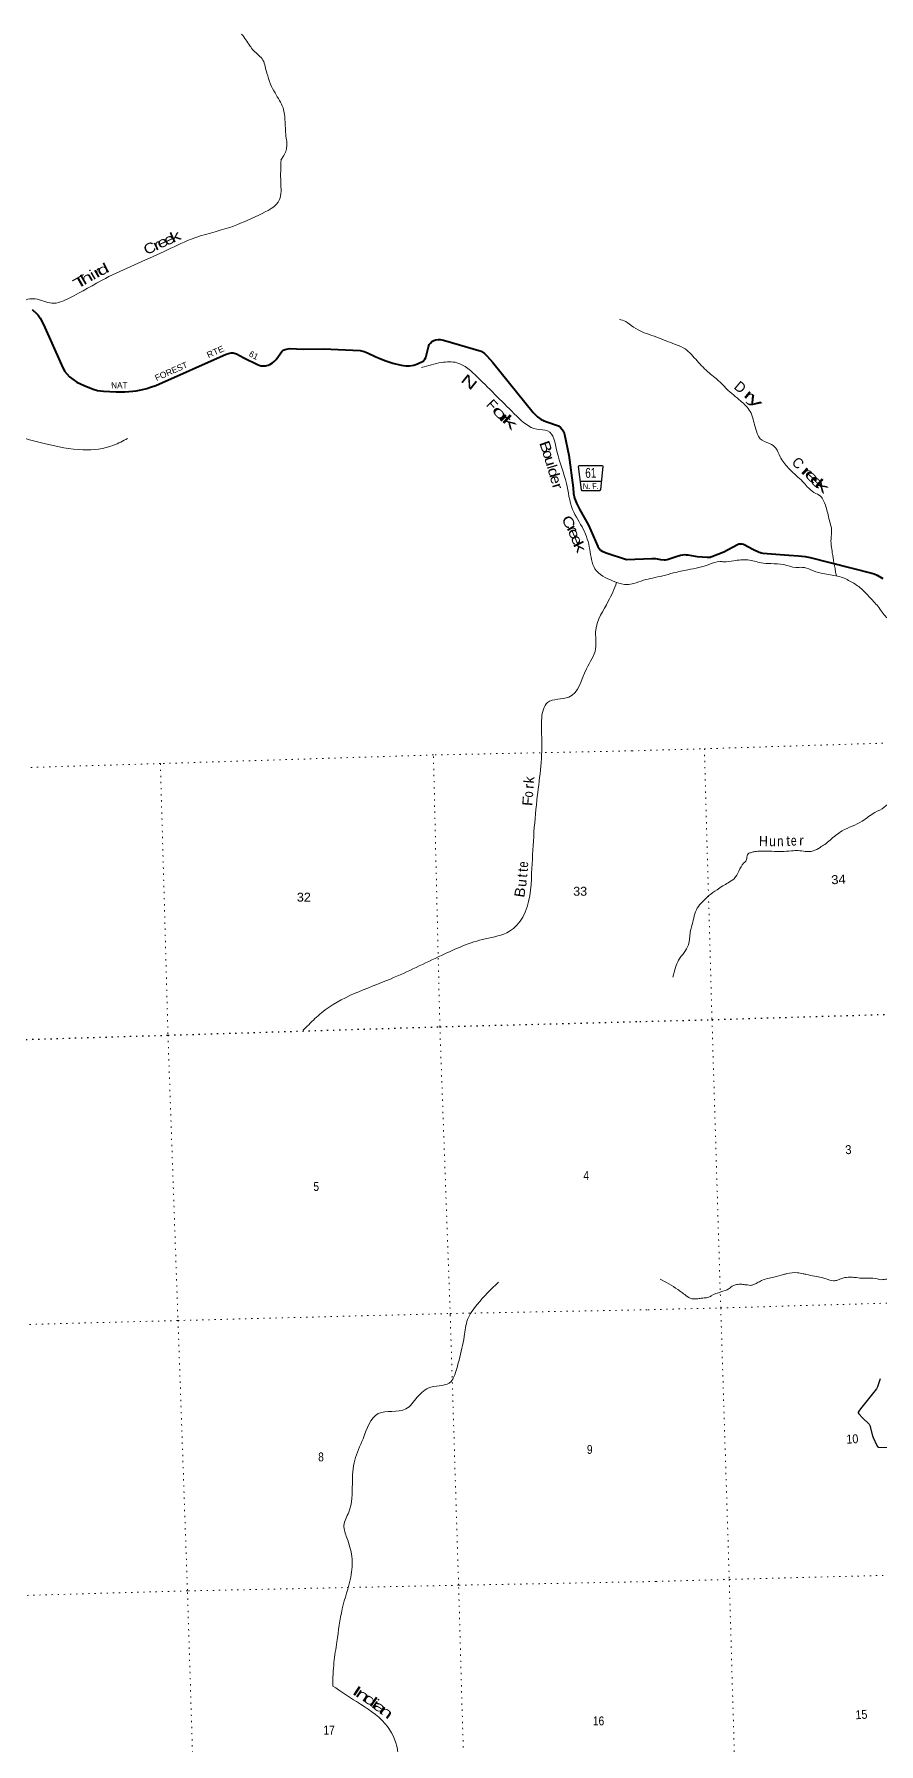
# Model space of a CAD drawing. Header units: feet. Extents: x 485078 to 733631, y 372822 to 564222.
# Drawn here: x 626577 to 643151, y 483479 to 517028 of the extents above; entities that cross this region are included whole.
import ezdxf
from ezdxf.enums import TextEntityAlignment as Align

# ---------------------------------------------------------------- set-up
doc = ezdxf.new("R2010")
doc.units = ezdxf.units.FT
doc.header["$LTSCALE"] = 80
doc.linetypes.add('DOTTED', pattern=[1.5, 0.3, -1.2])
for name, color, linetype, lineweight in [('26', 7, 'Continuous', 40), ('27', 7, 'Continuous', 25), ('29', 7, 'Continuous', 25), ('39', 7, 'Continuous', 13), ('41', 7, 'Continuous', 13), ('6', 7, 'DOTTED', 25), ('7', 7, 'DOTTED', 13)]:
    doc.layers.add(name, color=color, linetype=linetype, lineweight=lineweight)

msp = doc.modelspace()

# ---------------------------------------------------------------- linework, layer by layer
at = {"layer": '26'}
for points in [[(626539.23, 511627.33), (626628.58, 511539.34), (626654.1, 511513.8), (626692.39, 511457.04), (626761.23, 511329.63), (627113.46, 510537.61), (627170.33, 510418.24), (627269.68, 510305.74), (627414.26, 510202.53), (627555.48, 510134.3), (627737.61, 510060.62), (627822.35, 510037.78), (627938.62, 510020.3), (628185.76, 510009.53), (628355.12, 510010.36), (628514.78, 510020.88), (628575.25, 510029.43), (628679.53, 510048.22), (628790.07, 510077.43), (628860.82, 510100.35), (628965.66, 510137.53), (630346.16, 510748.27), (630388.22, 510764.5), (630444.94, 510773.02), (630484.65, 510773.02), (630543.88, 510758.15), (630693.69, 510677.69), (630958.14, 510546.03), (631023.57, 510523.25), (631057.61, 510520.41), (631114.33, 510520.41), (631168.61, 510534.05), (631202.26, 510545.96), (631256.15, 510580.02), (631287.35, 510602.72), (631326.96, 510647.87), (631437.71, 510800.71), (631466.05, 510826.95), (631502.92, 510843.97), (631587.59, 510857.69), (631864.63, 510849.7), (632256.38, 510857.22), (632972.17, 510818.42), (633054.03, 510801.95), (633119.67, 510775.85), (633283.34, 510697.56), (633343.74, 510668), (633460.03, 510622.58), (633613.2, 510571.5), (633777.01, 510534.27), (633868.48, 510523.24), (633945.06, 510520.41), (634030.15, 510534.6), (634099.54, 510559.96), (634208.84, 510614.07), (634242.88, 510648.13), (634261.63, 510684), (634312.09, 510895.69), (634330.81, 510937.63), (634350.66, 510966.01), (634379.03, 510997.23), (634417.71, 511016.04), (634455.61, 511031.29), (634503.83, 511036.97), (634546.37, 511036.97), (634609.43, 511023.72), (634920.01, 510932.18)], [(634920.01, 510932.18), (635302.27, 510821.26), (635351.2, 510805.1), (635412.89, 510761.66), (635465.09, 510709.42), (635577.72, 510587.44), (636367.34, 509606.49), (636451.06, 509521.78), (636526.18, 509467.41), (636617.44, 509427.65), (636864.45, 509339.95), (636903.42, 509308.47), (636943.13, 509265.9), (636971.49, 509223.32), (636984.54, 509169.67), (637066.87, 508767.87), (637151.6, 508124.92), (637162.94, 508014.23), (637182.12, 507926.41), (637216.83, 507826.9), (637236.69, 507784.33), (637284.91, 507693.5), (637454.03, 507396.8), (637635.2, 506978.26), (637663.39, 506934.07), (637691.93, 506904.47), (637720.29, 506884.6), (637801.15, 506851.22), (638198.2, 506719.17)], [(638198.2, 506719.17), (638693.96, 506740.35), (638770.19, 506737.72), (638869.15, 506719.48), (638936.67, 506713.03), (638963, 506715.31), (638996.37, 506721.57), (639176.81, 506779.8), (639257.06, 506802.96), (639303.47, 506812.36), (639343.25, 506815.76), (639372.29, 506814.44), (639403.05, 506811.31), (639547.48, 506782.1), (639588.96, 506777.58), (639785.24, 506764.36), (639826.95, 506764.36), (639843.88, 506766), (639857.19, 506769.57), (639877, 506776.88), (640107.07, 506867.92), (640374.88, 507012.45), (640401.54, 507024.19), (640431.78, 507028.36), (640460.98, 507028.36), (640497.83, 507020.66), (640511.03, 507015.84), (640676.92, 506921.59), (640806.14, 506862.45), (640827, 506855.14), (640842.94, 506850.39), (640874.97, 506845.75), (641387.49, 506807.43)], [(641387.49, 506807.43), (641578.17, 506792.39), (641703.98, 506777.93), (641803.56, 506757.57), (643015.7, 506454.91), (643061.7, 506439.84), (643115.92, 506414.8), (643231.45, 506346.98)]]:
    msp.add_lwpolyline(points, dxfattribs=at)
at = {"layer": '27'}
msp.add_line((637300.22, 508255.47), (637705.29, 508255.47), dxfattribs=at)
msp.add_lwpolyline([(637346.07, 508064.92), (637327.09, 508067.03), (637315.85, 508086.72), (637260.32, 508547.38), (637265.94, 508558.63), (637280, 508567.07), (637721.4, 508565.66), (637728.43, 508561.44), (637735.46, 508545.97), (637688.36, 508092.35), (637679.22, 508073.36), (637668.69, 508064.21)], close=True, dxfattribs=at)
at = {"layer": '29'}
msp.add_lwpolyline([(643179.59, 490642.83), (643139.2, 490523.7), (643125.39, 490486.47), (643103.76, 490445.53), (642790.87, 490054.66), (642757.6, 490007.82), (642747.51, 489989.21), (642745.9, 489971.66), (642758.67, 489951.45), (642830.88, 489878.7), (642963.29, 489748.82), (642977.06, 489728.01), (643029.73, 489521.73), (643041.92, 489492.6), (643112.11, 489331.86), (643126.99, 489312.72), (643147.34, 489301.56), (643372.29, 489294.1)], dxfattribs=at)
at = {"layer": '39'}
for points in [[(630647.14, 517028.44), (630731.12, 516918.15), (630809.11, 516801.73), (630882.82, 516707.5), (630982.8, 516613.56), (631066.61, 516519.44), (631108.32, 516394.55), (631144.02, 516265.54), (631212.94, 516049.96), (631303.66, 515875.04), (631392.06, 515728.41), (631460.22, 515585.6), (631489.92, 515450.47), (631499.46, 515311.07), (631509.25, 515147.41), (631523.06, 514985.82), (631536.39, 514870.73), (631527.22, 514781.67), (631491.98, 514674.14), (631462.17, 514627.32), (631420.05, 514560.6)], [(631420.92, 514562.64), (631415.91, 514120.82), (631390.44, 513782.25), (630987.86, 513480.15), (630413.83, 513238.23), (629655.52, 513005.55), (629125.99, 512762.79), (627975, 512236.37), (627263.22, 511849.14), (626924.08, 511749.04), (626598.24, 511835.45), (626324.89, 511771.5), (626071.43, 511335.8), (625712.57, 510909.42), (625262.08, 510506.9), (624989.04, 510353.94), (624728.92, 510254.52)], [(615881.7, 514121.72), (616486.03, 514011.91), (616799.22, 513714.74), (617222.39, 513388.14), (617847.54, 513224.73), (618369.57, 512829.95), (618794.87, 512576.24), (619427.2, 512216.76), (620292.36, 511693.54), (621037.38, 511355.29), (621517.62, 511088.88), (622192.23, 510659.72), (622826.15, 510470.25), (623424.23, 510490.25), (624106.71, 510607.6), (624450.53, 510452.88), (624804.99, 510201.32), (625341.49, 509794.78), (625670.1, 509449.46), (626179, 509169.66), (626798.51, 508989.92), (627531.67, 508871.89), (628136.02, 508960.85), (628409.33, 509095.97)], [(638062.09, 511429.48), (638120.57, 511419.7), (638251.92, 511342.27), (638426.68, 511227.57), (638763.61, 511092.83), (639110.6, 510960.38), (639314.91, 510874.74), (639557.24, 510648.62), (639796, 510404.23), (640012.93, 510221.91), (640164.46, 510068.21), (640439.36, 509832.84), (640626.69, 509623.48), (640723.5, 509320.84), (640784.47, 509152.66), (640822.45, 509091), (641006.83, 508994.74), (641130.47, 508902.96), (641215.67, 508735.42), (641372.87, 508519.22), (641530.4, 508367.7), (641656.74, 508249.72), (641748.28, 508149.03), (641878.56, 508035.2), (642009.86, 507959.79), (642066.65, 507874.36), (642129.9, 507696.14), (642163.72, 507561.62), (642199.88, 507415.03), (642219.95, 507342.8), (642216.4, 507168.91), (642216.84, 506997.14), (642238.86, 506850.18), (642270.23, 506654.97), (642293.37, 506542.4), (642307.96, 506447.79), (642317.49, 506398.59)], [(634178.95, 510487.79), (634568.72, 510585.19), (634872.17, 510581.14), (635278.06, 510296.56), (636048.45, 509532.06), (636441.41, 509277.49), (636652.6, 509244.68), (636835.02, 508844.88), (637021.53, 508212.51), (637142.21, 507699.78), (637352.6, 507312.86), (637480.35, 506915.65), (637581.24, 506539.98), (637937.5, 506296.57), (638157.62, 506231.62), (638212.5, 506226.47)], [(648497.21, 504446.07), (648358.83, 504482.9), (648212.28, 504523.55), (648075.93, 504560.43), (647928.67, 504550.54), (647737.36, 504525.37), (647478.73, 504601.51), (647207.36, 504701.58), (646963.21, 504842.77), (646680.69, 504982.96), (646482.81, 505054.62), (646254, 505149.73), (646153.56, 505126.91), (645803.26, 505154.19), (645607.57, 505064.23), (645446.11, 504979.2), (645342.91, 504984.61), (644993.89, 505040.22), (644766.4, 505084.84), (644619.16, 505151.75), (644403.05, 505224.95), (644256.39, 505269.65), (644093.05, 505334.12), (643966.85, 505369.24), (643835.27, 505377.95), (643692.13, 505442.95), (643535.16, 505495.46), (643386.85, 505525.96), (643298.33, 505588.33), (643137.35, 505794.33), (642956.35, 505993.75), (642757.27, 506188.65), (642556.05, 506310.75), (642445.53, 506364.46), (642305.14, 506401.24), (642018.93, 506450.39), (641817.11, 506517.91), (641650.15, 506566.12), (641524.9, 506564.89), (641289.07, 506619.39), (641029.9, 506638.94), (640843.54, 506656.33), (640579.39, 506712.12), (640305.02, 506694.89), (640105.47, 506675.57), (640032.61, 506679.74), (639833.9, 506628.1), (639617.44, 506559.83), (639404.34, 506517.92), (639123.05, 506456.05), (638912.33, 506400.06), (638709.37, 506356.39), (638536.76, 506311.49), (638344.38, 506249.91), (638212.5, 506226.47)], [(638006.66, 506267.05), (637842.79, 505899.49), (637596.68, 505338.53), (637594.34, 504966.18), (637414.6, 504572.91), (637069.14, 504021.44), (636649.38, 503911.1), (636535.95, 503610.64), (636539.25, 503177.74), (636440.93, 501995.52), (636339.06, 500564.33), (636163.57, 499701.76), (635903.94, 499423.71), (635428.5, 499277.49), (634567.5, 498951.02), (633566.53, 498487.28), (632212.91, 497821.92), (631964.18, 497590.69), (631853.83, 497480.51)], [(639109.77, 498523.57), (639163.37, 498714.93), (639222.29, 498857.92), (639331.52, 499008.29), (639414.46, 499159.99), (639452.3, 499413.59), (639499.9, 499602.77), (639542.13, 499765.54), (639611.03, 499912.83), (639711.34, 500018.5), (639815.68, 500124.28), (639976.45, 500235.56), (640087.59, 500313.22), (640193.09, 500374.57), (640310.18, 500456.42), (640405.28, 500606.42), (640504.21, 500764.6), (640549.44, 500812.26), (640565.3, 500901.59), (640590.44, 500944.68), (640650.39, 500970.49), (640722.67, 500988.53), (640833.58, 500997.47), (641051.93, 500993.04), (641248.02, 500990.04), (641435.62, 501003), (641568.84, 501008.48), (641704.67, 500991.79), (641862.07, 500999.92), (641999.67, 501070.18), (642091.09, 501129.14), (642193.99, 501212.65), (642431.78, 501392.62), (642824.86, 501584.71), (642951.83, 501674.91), (643075.08, 501752.88), (643258.23, 501858.68), (643376.71, 501964.83), (643483.22, 502064.6), (643549.51, 502157.26), (643657.79, 502267.18), (643811.98, 502398.5), (643997.15, 502504.35), (644138.83, 502572.7), (644311.89, 502678.24), (644489.89, 502826.35), (644640.25, 502949.48), (644738.53, 503055.1), (644802.43, 503161.85), (644833.87, 503273.82), (644884.44, 503426.7), (644976.89, 503600.88), (645024.47, 503713.26), (645105.09, 503953.83), (645175.12, 504135.51), (645213.94, 504273.94), (645239.47, 504379.69), (645278.77, 504499.94), (645323.91, 504628.43), (645343.55, 504727.97), (645371.15, 504831.75), (645384.02, 504880.59), (645410.5, 504949.99), (645416.6, 504974.87)], [(638860.18, 492599.82), (639030.37, 492505.21), (639207.04, 492394.6), (639277.07, 492343.88), (639365.7, 492277.46), (639482.54, 492213.81), (639571.5, 492212.08), (639627.94, 492217.58), (639696.38, 492227.44), (639793.16, 492236.02), (639862.99, 492270.17), (640050.92, 492347.8), (640212.9, 492412.63), (640298.16, 492475.47), (640378.51, 492493.72), (640424.8, 492500.99), (640505.89, 492490.97), (640576.78, 492484.72), (640635.6, 492476.15), (640693.8, 492491.8), (640763.69, 492523.93), (640851.43, 492568.65), (641094.09, 492639.62), (641284.82, 492687.01), (641348.97, 492706.86), (641554.68, 492722.31), (641664.26, 492704.94), (641733.34, 492690.57), (641887.87, 492654.16), (642029.96, 492629.56), (642115.56, 492601.47), (642259.94, 492566.82), (642340.45, 492579.01), (642402.53, 492600.83), (642486.71, 492627.27), (642607.77, 492634.45), (642711.02, 492627.03), (642852.8, 492614.54), (643093.42, 492608.66), (643201.08, 492587.21), (643311.93, 492598.17), (643486.55, 492566.32), (643587.99, 492550.77), (643736.2, 492524.3), (643931.85, 492460.67), (644104.97, 492408.58), (644220.18, 492407.53), (644378.43, 492383.34), (644515.96, 492378.83), (644560.39, 492379.98), (644659.92, 492360.34), (644817.25, 492293.69), (644973.9, 492253.29), (645079.54, 492231.78), (645219.72, 492203.09), (645483.31, 492246.31), (645675.26, 492247.25), (645914.62, 492289.84), (646086.27, 492294.3), (646195.47, 492291.07), (646320.34, 492229.64), (646481.77, 492161.08), (646615.78, 492136.26), (646719.35, 492116.72), (646819.04, 492091.02), (646966.88, 492078.69), (647093.31, 492112.28), (647159.37, 492136.23), (647282.67, 492212.18), (647398.9, 492249.55), (647517.52, 492272.84), (647610.09, 492287.37), (647694.64, 492299.67), (647765.21, 492305.55), (647913.33, 492359.91), (647975.58, 492452.47), (648049.84, 492549.38), (648099.6, 492655.76), (648145.49, 492755.98), (648197.8, 492842.22), (648240.12, 492924.15), (648320.28, 493027.28), (648444.18, 493157.81), (648529.59, 493214.6), (648566.74, 493262.04), (648606.18, 493299.44), (648723.25, 493304.5), (648864.03, 493330.39), (648990.3, 493370.04), (649161.37, 493396.71), (649291.84, 493430.41)], [(635686.74, 492538.6), (635269.49, 492102.57), (635083.14, 491806.24), (635015.02, 491474.62), (634913.98, 491010.61), (634813.42, 490682.17), (634759.23, 490589.67), (634361.76, 490477.9), (634093.99, 490278.54), (633869.46, 490049.99), (633329.88, 489958.71), (633031.38, 489467.17), (632868.5, 489048.04), (632820.11, 488581.39), (632749.86, 488023.1), (632655.58, 487763.62), (632712.48, 487522.34), (632811.14, 487154.7), (632787.43, 486749.4), (632621.78, 486127.87), (632517.5, 485479.65), (632459.37, 485075.45), (632435.13, 484613.49)], [(632435.13, 484613.49), (632902.28, 484306.26), (633465.8, 483872.12), (633705.65, 483364.59), (633678.75, 482849.95), (633672.27, 482481.53), (633836.44, 482237.04), (634060.34, 481951.65), (634437.61, 481524.68), (634786.28, 480878.42), (635120.16, 480256.05), (635597.58, 479404.82), (635865.1, 478691.65), (636002.79, 478454.55), (636348.95, 478133.98), (636733.67, 477654.6), (637141.04, 477390.29), (637277.62, 477118.76), (637802.69, 476301.18), (638433.38, 475466.18), (638872.08, 474779.83), (639135.99, 474263.92)]]:
    msp.add_spline(points, degree=3, dxfattribs=at)
at = {"layer": '6'}
for points in [[(638460.14, 497653.79), (639877.15, 497690.66), (645199.66, 497851.06), (650528.6, 497997.48), (655853.33, 498149.85), (661111.48, 498298.48), (666468.16, 498465.83), (668853.79, 498557.96)], [(622819.69, 497191.44), (629203.06, 497385.53), (634537.63, 497550.08), (638460.14, 497653.79)]]:
    msp.add_lwpolyline(points, dxfattribs=at)
at = {"layer": '7'}
for points in [[(638306.67, 502964.96), (639728.36, 503005.88), (645044.65, 503172.18), (650375.34, 503328.75), (653174.9, 503410.96)], [(638306.67, 502964.96), (634411.41, 502884.25), (629054.71, 502715.06), (622695.41, 502527.18)], [(639728.36, 503005.88), (639877.15, 497690.66), (640049.04, 492032.48), (640216.32, 486705.62), (640371.59, 481374.4), (640532.29, 476067.58), (640683.73, 470728.18), (640747.21, 468759.13)], [(629054.71, 502715.06), (629202.29, 497391.28), (629398.9, 491788.15), (629585.91, 486449.53), (629753.51, 481080.04), (629881.38, 475760.08), (629901.76, 475074.81)], [(635431.93, 468605.84), (635386.85, 470583.56), (635214.41, 475906.38), (635057.66, 481247.83), (634904.9, 486591.41), (634740.92, 491900.3), (634537.63, 497550.08), (634411.41, 502884.25)], [(638623.57, 491997.48), (640049.04, 492032.48), (645361.61, 492186.56), (650700.59, 492335.27), (656023.36, 492485.57), (661277.31, 492640.15), (666632.55, 492785.23), (669026.79, 492842.72)], [(608220.56, 491140.72), (612023.95, 491298.38), (617336.29, 491462.34), (622649.17, 491606.08), (629394.91, 491786.02), (634742.36, 491922.59), (638623.57, 491997.48)], [(638777.67, 486664.28), (640216.32, 486705.62), (645531.33, 486843.6), (650861.76, 487010.26), (656186.6, 487158.6), (661454.64, 487315.56), (666805.73, 487464.58), (669187.22, 487542.8)], [(638777.67, 486664.28), (634904.9, 486591.41), (629583.09, 486479.81), (622797.14, 486290.7), (617490.6, 486137.01), (612182.13, 485979.23), (608367.59, 485797.5)]]:
    msp.add_lwpolyline(points, dxfattribs=at)

# ---------------------------------------------------------------- texts
at = {"layer": '27'}
for s, width, p in [('RTE', 1.1, (629995.86, 510671.18)), ('FOREST', 1.05, (628977.27, 510220.23))]:
    msp.add_text(s, height=120, rotation=23.865, dxfattribs=dict(at, width=width)).set_placement(p)
for s, rotation, p in [('61', 333.533, (630778.4, 510713.71)), ('NAT', 0.505, (628088.1, 510078.9))]:
    msp.add_text(s, height=120, rotation=rotation, dxfattribs=at).set_placement(p)
for s, height, width, p in [('61', 194, 0.75, (637500.05, 508323.09)), ('N. F.', 114.1, 0.95, (637499.8, 508104.21))]:
    msp.add_text(s, height=height, rotation=0.63, dxfattribs=dict(at, width=width)).set_placement(p, align=Align.CENTER)
at = {"layer": '41'}
for s, rotation, width, p in [('r', 24.578, 1.5, (629022.32, 512803.35)), ('e', 24.637, 1.35, (629131.99, 512856.68)), ('e', 24.637, 1.35, (629264.32, 512914.25)), ('k', 24.637, 1.5, (629387.43, 512970.7)), ('C', 24.578, 1.2, (628884.86, 512740.48)), ('T', 29.454, 1.7, (627527.27, 512083.5)), ('h', 29.86, 1.55, (627652.58, 512158.19)), ('i', 29.86, 1.3, (627771.06, 512221.65)), ('r', 29.832, 1.65, (627866.68, 512275.37)), ('d', 26.577, 1.55, (627968.39, 512323.33)), ('N', 321.058, 1.6, (635051.33, 510126.57)), ('r', 319.782, 2.05, (640549.54, 509871.46)), ('y', 317.831, 2.05, (640663.09, 509765.11)), ('o', 313.69, 2, (635643.52, 509529.47)), ('r', 315.089, 2.25, (635750.47, 509423.19)), ('k', 317.479, 2.2, (635845.64, 509343.79)), ('B', 289.827, 1.35, (636524.16, 508895.69)), ('o', 287.275, 1.1, (636568.82, 508758)), ('u', 286.868, 1.25, (636609.79, 508622.73)), ('d', 285.997, 1.3, (636675.89, 508402.13)), ('e', 285.997, 1.1, (636716.26, 508261.33)), ('r', 317.026, 2.15, (641672.37, 508375.04)), ('e', 316.894, 1.95, (641775.55, 508277.33)), ('e', 315.714, 2, (641874.3, 508174.39)), ('k', 320.567, 2.05, (641972.54, 508089.34)), ('r', 285.997, 1.25, (636753.14, 508132.67)), ('C', 298.37, 1.3, (636975.81, 507407.94)), ('r', 300.131, 1.65, (637054.21, 507274.64)), ('e', 293.819, 1.3, (637083.41, 507191.12)), ('e', 291.398, 1.25, (637135.84, 507066.78)), ('k', 296.259, 1.55, (637192.64, 506927.15)), ('F', 85.872, 1.15, (636358.88, 501969.93)), ('o', 85.275, 0.8, (636367.41, 502104.4)), ('H', 358.842, 0.9, (640885.23, 501095.36)), ('u', 358.908, 0.9, (641063.44, 501094.05)), ('n', 0.867, 0.85, (641220.01, 501093.7)), ('e', 2.343, 0.75, (641486.41, 501105.22)), ('e', 85.985, 0.8, (636268.17, 500728.46)), ('B', 81.278, 1.1, (636206.33, 500173.84)), ('I', 326.668, 1.85, (632855.31, 484432.89)), ('n', 326.668, 1.7, (632972.41, 484355.89)), ('d', 326.003, 1.8, (633114.43, 484263.01)), ('i', 324.404, 1.5, (633217.55, 484184.68)), ('a', 324.987, 1.75, (633304.91, 484120.31)), ('n', 324.373, 1.75, (633429.81, 484025.5))]:
    msp.add_text(s, height=200, rotation=rotation, dxfattribs=dict(at, width=width)).set_placement(p, align=Align.CENTER)
for s, rotation, p in [('D', 319.782, (640367.31, 510025.16)), ('F', 313.69, (635491.04, 509688.12)), ('C', 315.741, (641495.54, 508542.52)), ('l', 286.868, (636643.38, 508511.97)), ('k', 85.275, (636389.79, 502387.21)), ('r', 85.275, (636380.93, 502260.35)), ('t', 2.954, (641377.02, 501097.84)), ('r', 357.618, (641629.24, 501108.97)), ('t', 84.244, (636252.65, 500507.14)), ('t', 85.985, (636263.1, 500619.22)), ('u', 84.244, (636237.44, 500363.31))]:
    msp.add_text(s, height=200, rotation=rotation, dxfattribs=at).set_placement(p, align=Align.CENTER)
at = {"layer": '7'}
for s, width, p in [('33', 1.05, (637290.53, 500121.84)), ('32', 1.05, (631868.87, 500006.39)), ('4', 0.85, (637408.58, 494542.01)), ('5', 0.85, (632111.46, 494328.73)), ('8', 0.85, (632205.33, 489021.27)), ('9', 0.85, (637478.95, 489168.6)), ('17', 0.85, (632364.57, 483661.67)), ('16', 0.85, (637651.88, 483841.63))]:
    msp.add_text(s, height=175, dxfattribs=dict(at, width=width)).set_placement(p, align=Align.CENTER)
for s, width, p in [('34', 1.1, (642220.63, 500346.37)), ('3', 0.95, (642496.28, 495048.59)), ('10', 0.9, (642519.2, 489368.36)), ('15', 0.9, (642696.67, 483960.92))]:
    msp.add_text(s, height=175, rotation=2.861, dxfattribs=dict(at, width=width)).set_placement(p)

doc.saveas('drawing.dxf')
